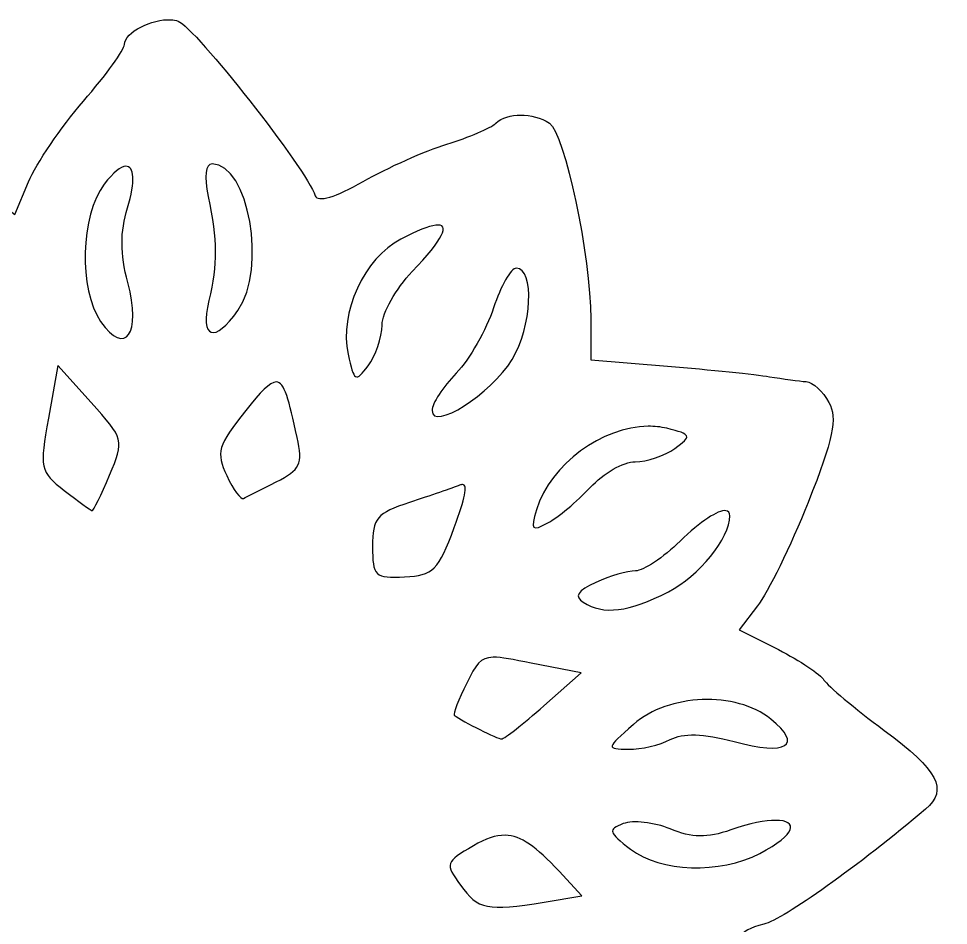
# Model space of a CAD drawing. Header units: centimetres. Extents: x -5.6 to 5.6, y -6 to 6.
# Drawn here: x 3.284 to 5.608, y -0.29 to 1.976 of the extents above; entities that cross this region are included whole.
import ezdxf

# ---------------------------------------------------------------- set-up
doc = ezdxf.new("R2010")
doc.units = ezdxf.units.CM
doc.header["$MEASUREMENT"] = 0
doc.layers.add('Layer 1', color=7, linetype='Continuous')

msp = doc.modelspace()

# ---------------------------------------------------------------- linework, layer by layer
at = {"layer": 'Layer 1', "color": 31, "lineweight": 25}
for points, knots in [([(3.66399, 1.97319), (3.61794, 1.97599), (3.54823, 1.94187), (3.54823, 1.91118), (3.54823, 1.91118), (3.54823, 1.89885), (3.50229, 1.83517), (3.4457, 1.76979), (3.4457, 1.76979), (3.38911, 1.70441), (3.32734, 1.61327), (3.30845, 1.56805), (3.30845, 1.56805), (3.30845, 1.56805), (3.27372, 1.48619), (3.27372, 1.48619), (3.27372, 1.48619), (3.27372, 1.48619), (3.21419, 1.53332), (3.21419, 1.53332), (3.21419, 1.53332), (3.13482, 1.59575), (2.76488, 1.74188), (2.71231, 1.73176), (2.71231, 1.73176), (2.66382, 1.72242), (2.59799, 1.39384), (2.61061, 1.22492), (2.61061, 1.22492), (2.61061, 1.22492), (2.61805, 1.12322), (2.61805, 1.12322), (2.61805, 1.12322), (2.61805, 1.12322), (2.34851, 1.10668), (2.34851, 1.10668), (2.34851, 1.10668), (2.20033, 1.09768), (2.05843, 1.07913), (2.03266, 1.06534), (2.03266, 1.06534), (1.98429, 1.03945), (1.96801, 0.93173), (2.00868, 0.90659), (2.00868, 0.90659), (2.02128, 0.8988), (2.05021, 0.83419), (2.07317, 0.76272), (2.07317, 0.76272), (2.09613, 0.69126), (2.14064, 0.59228), (2.17239, 0.54279), (2.17239, 0.54279), (2.17239, 0.54279), (2.23027, 0.45267), (2.23027, 0.45267), (2.23027, 0.45267), (2.23027, 0.45267), (2.13353, 0.40885), (2.13353, 0.40885), (2.13353, 0.40885), (2.08027, 0.38483), (2.01642, 0.34323), (1.99214, 0.31625), (1.99214, 0.31625), (1.96786, 0.28927), (1.90047, 0.2347), (1.84249, 0.19471), (1.84249, 0.19471), (1.78451, 0.15472), (1.73748, 0.10517), (1.73748, 0.08474), (1.73748, 0.08474), (1.73748, 0.02802), (1.99257, -0.19381), (2.15006, -0.2741), (2.15006, -0.2741), (2.21586, -0.30765), (2.22602, -0.32252), (2.19967, -0.34438), (2.19967, -0.34438), (2.18147, -0.35949), (2.1468, -0.41861), (2.12278, -0.47667), (2.12278, -0.47667), (2.09875, -0.53473), (2.05661, -0.63526), (2.02852, -0.69991), (2.02852, -0.69991), (1.95196, -0.87609), (1.9847, -0.92855), (2.1881, -0.9554), (2.1881, -0.9554), (2.27461, -0.96682), (2.40262, -0.97684), (2.47253, -0.97772), (2.47253, -0.97772), (2.47253, -0.97772), (2.59903, -0.97937), (2.59903, -0.97937), (2.59903, -0.97937), (2.59903, -0.97937), (2.61639, -1.17781), (2.61639, -1.17781), (2.61639, -1.17781), (2.62581, -1.28695), (2.63702, -1.40415), (2.64119, -1.43826), (2.64119, -1.43826), (2.64537, -1.47237), (2.65018, -1.51429), (2.65194, -1.53086), (2.65194, -1.53086), (2.65934, -1.60062), (2.75339, -1.61674), (2.86113, -1.56724), (2.86113, -1.56724), (2.91838, -1.54093), (3.01734, -1.50097), (3.08106, -1.47794), (3.08106, -1.47794), (3.14479, -1.45491), (3.2102, -1.41996), (3.22658, -1.40022), (3.22658, -1.40022), (3.26856, -1.34964), (3.29214, -1.35513), (3.30844, -1.42006), (3.30844, -1.42006), (3.32103, -1.47021), (3.45466, -1.64901), (3.59617, -1.80536), (3.59617, -1.80536), (3.63171, -1.84463), (3.65963, -1.85537), (3.68547, -1.84091), (3.68547, -1.84091), (3.74359, -1.80838), (3.99455, -1.48323), (4.01041, -1.42006), (4.01041, -1.42006), (4.02769, -1.35122), (4.0316, -1.35106), (4.12038, -1.41427), (4.12038, -1.41427), (4.15948, -1.44211), (4.25125, -1.48577), (4.32461, -1.51101), (4.32461, -1.51101), (4.39797, -1.53625), (4.48193, -1.57194), (4.51147, -1.59039), (4.51147, -1.59039), (4.60127, -1.64647), (4.64527, -1.59426), (4.6818, -1.38699), (4.6818, -1.38699), (4.69965, -1.28569), (4.71193, -1.15469), (4.70909, -1.09595), (4.70909, -1.09595), (4.70909, -1.09595), (4.70413, -0.98929), (4.70413, -0.98929), (4.70413, -0.98929), (4.70413, -0.98929), (4.87611, -0.97854), (4.87611, -0.97854), (4.87611, -0.97854), (5.30042, -0.95284), (5.38152, -0.91208), (5.30358, -0.76274), (5.30358, -0.76274), (5.28033, -0.7182), (5.23838, -0.61835), (5.21015, -0.54115), (5.21015, -0.54115), (5.18192, -0.46395), (5.14245, -0.38738), (5.12251, -0.37082), (5.12251, -0.37082), (5.07075, -0.32786), (5.07723, -0.30469), (5.14649, -0.28731), (5.14649, -0.28731), (5.19576, -0.27495), (5.38563, -0.13998), (5.55081, 0.00042), (5.55081, 0.00042), (5.60798, 0.04902), (5.58295, 0.09711), (5.44746, 0.1972), (5.44746, 0.1972), (5.37342, 0.2519), (5.30572, 0.30874), (5.29698, 0.32288), (5.29698, 0.32288), (5.28824, 0.33702), (5.23707, 0.3713), (5.18288, 0.39895), (5.18288, 0.39895), (5.18288, 0.39895), (5.08449, 0.44856), (5.08449, 0.44856), (5.08449, 0.44856), (5.08449, 0.44856), (5.13079, 0.50809), (5.13079, 0.50809), (5.13079, 0.50809), (5.15661, 0.54091), (5.21363, 0.65747), (5.25729, 0.76689), (5.25729, 0.76689), (5.32087, 0.92621), (5.33099, 0.97621), (5.30938, 1.01659), (5.30938, 1.01659), (5.29454, 1.04432), (5.2689, 1.06754), (5.25233, 1.06868), (5.25233, 1.06868), (5.23575, 1.06982), (5.19466, 1.07565), (5.16055, 1.08108), (5.16055, 1.08108), (5.12644, 1.08651), (5.01162, 1.09852), (4.90589, 1.10754), (4.90589, 1.10754), (4.90589, 1.10754), (4.71407, 1.12325), (4.71407, 1.12325), (4.71407, 1.12325), (4.71407, 1.12325), (4.71407, 1.22578), (4.71407, 1.22578), (4.71407, 1.22578), (4.71402, 1.38036), (4.64827, 1.69063), (4.61072, 1.71443), (4.61072, 1.71443), (4.5674, 1.74189), (4.50643, 1.74187), (4.47677, 1.71443), (4.47677, 1.71443), (4.46381, 1.70243), (4.40897, 1.67915), (4.3544, 1.66234), (4.3544, 1.66234), (4.29983, 1.64554), (4.20589, 1.60366), (4.14521, 1.56891), (4.14521, 1.56891), (4.07637, 1.52949), (4.03105, 1.51618), (4.02532, 1.53336), (4.02532, 1.53336), (4.00318, 1.59977), (3.72519, 1.95342), (3.68219, 1.96992), (3.68219, 1.96992), (3.67686, 1.97197), (3.67058, 1.97283), (3.664, 1.97323), (3.664, 1.97323), (3.664, 1.97323), (3.66399, 1.97319), (3.66399, 1.97319)], [0, 0, 0, 0, 0.0147059, 0.0147059, 0.0147059, 0.0147059, 0.0294118, 0.0294118, 0.0294118, 0.0294118, 0.0441176, 0.0441176, 0.0441176, 0.0441176, 0.0588235, 0.0588235, 0.0588235, 0.0588235, 0.0735294, 0.0735294, 0.0735294, 0.0735294, 0.0882353, 0.0882353, 0.0882353, 0.0882353, 0.1029412, 0.1029412, 0.1029412, 0.1029412, 0.1176471, 0.1176471, 0.1176471, 0.1176471, 0.1323529, 0.1323529, 0.1323529, 0.1323529, 0.1470588, 0.1470588, 0.1470588, 0.1470588, 0.1617647, 0.1617647, 0.1617647, 0.1617647, 0.1764706, 0.1764706, 0.1764706, 0.1764706, 0.1911765, 0.1911765, 0.1911765, 0.1911765, 0.2058824, 0.2058824, 0.2058824, 0.2058824, 0.2205882, 0.2205882, 0.2205882, 0.2205882, 0.2352941, 0.2352941, 0.2352941, 0.2352941, 0.25, 0.25, 0.25, 0.25, 0.2647059, 0.2647059, 0.2647059, 0.2647059, 0.2794118, 0.2794118, 0.2794118, 0.2794118, 0.2941176, 0.2941176, 0.2941176, 0.2941176, 0.3088235, 0.3088235, 0.3088235, 0.3088235, 0.3235294, 0.3235294, 0.3235294, 0.3235294, 0.3382353, 0.3382353, 0.3382353, 0.3382353, 0.3529412, 0.3529412, 0.3529412, 0.3529412, 0.3676471, 0.3676471, 0.3676471, 0.3676471, 0.3823529, 0.3823529, 0.3823529, 0.3823529, 0.3970588, 0.3970588, 0.3970588, 0.3970588, 0.4117647, 0.4117647, 0.4117647, 0.4117647, 0.4264706, 0.4264706, 0.4264706, 0.4264706, 0.4411765, 0.4411765, 0.4411765, 0.4411765, 0.4558824, 0.4558824, 0.4558824, 0.4558824, 0.4705882, 0.4705882, 0.4705882, 0.4705882, 0.4852941, 0.4852941, 0.4852941, 0.4852941, 0.5, 0.5, 0.5, 0.5, 0.5147059, 0.5147059, 0.5147059, 0.5147059, 0.5294118, 0.5294118, 0.5294118, 0.5294118, 0.5441176, 0.5441176, 0.5441176, 0.5441176, 0.5588235, 0.5588235, 0.5588235, 0.5588235, 0.5735294, 0.5735294, 0.5735294, 0.5735294, 0.5882353, 0.5882353, 0.5882353, 0.5882353, 0.6029412, 0.6029412, 0.6029412, 0.6029412, 0.6176471, 0.6176471, 0.6176471, 0.6176471, 0.6323529, 0.6323529, 0.6323529, 0.6323529, 0.6470588, 0.6470588, 0.6470588, 0.6470588, 0.6617647, 0.6617647, 0.6617647, 0.6617647, 0.6764706, 0.6764706, 0.6764706, 0.6764706, 0.6911765, 0.6911765, 0.6911765, 0.6911765, 0.7058824, 0.7058824, 0.7058824, 0.7058824, 0.7205882, 0.7205882, 0.7205882, 0.7205882, 0.7352941, 0.7352941, 0.7352941, 0.7352941, 0.75, 0.75, 0.75, 0.75, 0.7647059, 0.7647059, 0.7647059, 0.7647059, 0.7794118, 0.7794118, 0.7794118, 0.7794118, 0.7941176, 0.7941176, 0.7941176, 0.7941176, 0.8088235, 0.8088235, 0.8088235, 0.8088235, 0.8235294, 0.8235294, 0.8235294, 0.8235294, 0.8382353, 0.8382353, 0.8382353, 0.8382353, 0.8529412, 0.8529412, 0.8529412, 0.8529412, 0.8676471, 0.8676471, 0.8676471, 0.8676471, 0.8823529, 0.8823529, 0.8823529, 0.8823529, 0.8970588, 0.8970588, 0.8970588, 0.8970588, 0.9117647, 0.9117647, 0.9117647, 0.9117647, 0.9264706, 0.9264706, 0.9264706, 0.9264706, 0.9411765, 0.9411765, 0.9411765, 0.9411765, 0.9558824, 0.9558824, 0.9558824, 0.9558824, 0.9705882, 0.9705882, 0.9705882, 0.9705882, 1, 1, 1, 1]), ([(3.55154, 1.60691), (3.57232, 1.60776), (3.57646, 1.57048), (3.55567, 1.50273), (3.55567, 1.50273), (3.5373, 1.44289), (3.53748, 1.38797), (3.5565, 1.31669), (3.5565, 1.31669), (3.59082, 1.18811), (3.5506, 1.13075), (3.4887, 1.21912), (3.4887, 1.21912), (3.43293, 1.29874), (3.43819, 1.48468), (3.4978, 1.56225), (3.4978, 1.56225), (3.52074, 1.5921), (3.53908, 1.60639), (3.55154, 1.6069), (3.55154, 1.6069), (3.55154, 1.6069), (3.55154, 1.60691), (3.55154, 1.60691)], [0, 0, 0, 0, 0.1428571, 0.1428571, 0.1428571, 0.1428571, 0.2857143, 0.2857143, 0.2857143, 0.2857143, 0.4285714, 0.4285714, 0.4285714, 0.4285714, 0.5714286, 0.5714286, 0.5714286, 0.5714286, 0.7142857, 0.7142857, 0.7142857, 0.7142857, 1, 1, 1, 1]), ([(3.76734, 1.6127), (3.85904, 1.6127), (3.90504, 1.35094), (3.83183, 1.24642), (3.83183, 1.24642), (3.77381, 1.16359), (3.73664, 1.17591), (3.75907, 1.27122), (3.75907, 1.27122), (3.78096, 1.36429), (3.78067, 1.41925), (3.75742, 1.53167), (3.75742, 1.53167), (3.74695, 1.58229), (3.75088, 1.6127), (3.76734, 1.6127)], [0, 0, 0, 0, 0.2, 0.2, 0.2, 0.2, 0.4, 0.4, 0.4, 0.4, 0.6, 0.6, 0.6, 0.6, 1, 1, 1, 1]), ([(4.32627, 1.45973), (4.364, 1.46452), (4.34475, 1.42475), (4.26757, 1.34397), (4.26757, 1.34397), (4.22664, 1.30114), (4.19277, 1.24084), (4.19233, 1.21002), (4.19233, 1.21002), (4.1919, 1.1792), (4.17636, 1.13306), (4.1576, 1.10832), (4.1576, 1.10832), (4.12587, 1.06647), (4.12217, 1.06895), (4.10716, 1.13726), (4.10716, 1.13726), (4.08458, 1.24004), (4.14782, 1.37761), (4.23945, 1.42499), (4.23945, 1.42499), (4.27996, 1.44594), (4.30912, 1.45754), (4.32627, 1.45972), (4.32627, 1.45972), (4.32627, 1.45972), (4.32627, 1.45973), (4.32627, 1.45973)], [0, 0, 0, 0, 0.125, 0.125, 0.125, 0.125, 0.25, 0.25, 0.25, 0.25, 0.375, 0.375, 0.375, 0.375, 0.5, 0.5, 0.5, 0.5, 0.625, 0.625, 0.625, 0.625, 0.75, 0.75, 0.75, 0.75, 1, 1, 1, 1]), ([(4.52802, 1.35225), (4.57384, 1.35225), (4.56692, 1.20442), (4.51727, 1.12405), (4.51727, 1.12405), (4.46366, 1.03727), (4.31718, 0.94403), (4.31718, 0.99672), (4.31718, 0.99672), (4.31718, 1.01338), (4.34418, 1.0553), (4.37754, 1.09015), (4.37754, 1.09015), (4.4109, 1.125), (4.45311, 1.19846), (4.47097, 1.25303), (4.47097, 1.25303), (4.48883, 1.3076), (4.51443, 1.35225), (4.52802, 1.35225)], [0, 0, 0, 0, 0.1666667, 0.1666667, 0.1666667, 0.1666667, 0.3333333, 0.3333333, 0.3333333, 0.3333333, 0.5, 0.5, 0.5, 0.5, 0.6666667, 0.6666667, 0.6666667, 0.6666667, 1, 1, 1, 1]), ([(3.38121, 1.10916), (3.38121, 1.10916), (3.46472, 1.01656), (3.46472, 1.01656), (3.46472, 1.01656), (3.54725, 0.92521), (3.54822, 0.92368), (3.51102, 0.83466), (3.51102, 0.83466), (3.49035, 0.78518), (3.47043, 0.74543), (3.4672, 0.74619), (3.4672, 0.74619), (3.46397, 0.74695), (3.43279, 0.76928), (3.39775, 0.79663), (3.39775, 0.79663), (3.33718, 0.84389), (3.33546, 0.85302), (3.35806, 0.9777), (3.35806, 0.9777), (3.35806, 0.9777), (3.38121, 1.10916), (3.38121, 1.10916)], [0, 0, 0, 0, 0.1428571, 0.1428571, 0.1428571, 0.1428571, 0.2857143, 0.2857143, 0.2857143, 0.2857143, 0.4285714, 0.4285714, 0.4285714, 0.4285714, 0.5714286, 0.5714286, 0.5714286, 0.5714286, 0.7142857, 0.7142857, 0.7142857, 0.7142857, 1, 1, 1, 1]), ([(3.92774, 1.06782), (3.94846, 1.06745), (3.95889, 1.02491), (3.97983, 0.92891), (3.97983, 0.92891), (3.99431, 0.86254), (3.98804, 0.8483), (3.92774, 0.81812), (3.92774, 0.81812), (3.88967, 0.79906), (3.85271, 0.78051), (3.84588, 0.77678), (3.84588, 0.77678), (3.83906, 0.77305), (3.8202, 0.79833), (3.80371, 0.83383), (3.80371, 0.83383), (3.77682, 0.89175), (3.78117, 0.90899), (3.85167, 0.99671), (3.85167, 0.99671), (3.88889, 1.04303), (3.91162, 1.0681), (3.92774, 1.06782)], [0, 0, 0, 0, 0.1428571, 0.1428571, 0.1428571, 0.1428571, 0.2857143, 0.2857143, 0.2857143, 0.2857143, 0.4285714, 0.4285714, 0.4285714, 0.4285714, 0.5714286, 0.5714286, 0.5714286, 0.5714286, 0.7142857, 0.7142857, 0.7142857, 0.7142857, 1, 1, 1, 1]), ([(4.85709, 0.95703), (4.87328, 0.95719), (4.88906, 0.95587), (4.90422, 0.95207), (4.90422, 0.95207), (4.96618, 0.93652), (4.96731, 0.93326), (4.92406, 0.90163), (4.92406, 0.90163), (4.89884, 0.88319), (4.85396, 0.86856), (4.82484, 0.86856), (4.82484, 0.86856), (4.79572, 0.86856), (4.74546, 0.83943), (4.71239, 0.80407), (4.71239, 0.80407), (4.67931, 0.76871), (4.63172, 0.72916), (4.60656, 0.7156), (4.60656, 0.7156), (4.56651, 0.69402), (4.56297, 0.69796), (4.57845, 0.74867), (4.57845, 0.74867), (4.61347, 0.86342), (4.74377, 0.95595), (4.85709, 0.95703)], [0, 0, 0, 0, 0.125, 0.125, 0.125, 0.125, 0.25, 0.25, 0.25, 0.25, 0.375, 0.375, 0.375, 0.375, 0.5, 0.5, 0.5, 0.5, 0.625, 0.625, 0.625, 0.625, 0.75, 0.75, 0.75, 0.75, 1, 1, 1, 1]), ([(4.39324, 0.81151), (4.40704, 0.81066), (4.40013, 0.77825), (4.37257, 0.70402), (4.37257, 0.70402), (4.33287, 0.59708), (4.32037, 0.58444), (4.24855, 0.58082), (4.24855, 0.58082), (4.174, 0.57707), (4.16835, 0.58246), (4.16835, 0.65689), (4.16835, 0.65689), (4.16835, 0.72739), (4.17897, 0.74011), (4.26095, 0.76686), (4.26095, 0.76686), (4.31211, 0.78355), (4.36854, 0.80271), (4.3858, 0.80985), (4.3858, 0.80985), (4.38859, 0.811), (4.39127, 0.81163), (4.39324, 0.8115), (4.39324, 0.8115), (4.39324, 0.8115), (4.39324, 0.81151), (4.39324, 0.81151)], [0, 0, 0, 0, 0.125, 0.125, 0.125, 0.125, 0.25, 0.25, 0.25, 0.25, 0.375, 0.375, 0.375, 0.375, 0.5, 0.5, 0.5, 0.5, 0.625, 0.625, 0.625, 0.625, 0.75, 0.75, 0.75, 0.75, 1, 1, 1, 1]), ([(5.0514, 0.74619), (5.05774, 0.74545), (5.06132, 0.74089), (5.06132, 0.73296), (5.06132, 0.73296), (5.06132, 0.67749), (4.98449, 0.58246), (4.90836, 0.54362), (4.90836, 0.54362), (4.80832, 0.49258), (4.74576, 0.48497), (4.69504, 0.51716), (4.69504, 0.51716), (4.67209, 0.53172), (4.68023, 0.5457), (4.72646, 0.56677), (4.72646, 0.56677), (4.7616, 0.58278), (4.80633, 0.59571), (4.82568, 0.59571), (4.82568, 0.59571), (4.84503, 0.59571), (4.89543, 0.6292), (4.9373, 0.67012), (4.9373, 0.67012), (4.98809, 0.71977), (5.03239, 0.74839), (5.0514, 0.74619)], [0, 0, 0, 0, 0.125, 0.125, 0.125, 0.125, 0.25, 0.25, 0.25, 0.25, 0.375, 0.375, 0.375, 0.375, 0.5, 0.5, 0.5, 0.5, 0.625, 0.625, 0.625, 0.625, 0.75, 0.75, 0.75, 0.75, 1, 1, 1, 1]), ([(4.47014, 0.3799), (4.49039, 0.38033), (4.51907, 0.37414), (4.56522, 0.36502), (4.56522, 0.36502), (4.56522, 0.36502), (4.69007, 0.34104), (4.69007, 0.34104), (4.69007, 0.34104), (4.69007, 0.34104), (4.59664, 0.25836), (4.59664, 0.25836), (4.59664, 0.25836), (4.54533, 0.21302), (4.49763, 0.17584), (4.49081, 0.17568), (4.49081, 0.17568), (4.48057, 0.17544), (4.39515, 0.21833), (4.37257, 0.23521), (4.37257, 0.23521), (4.3691, 0.23781), (4.38344, 0.27424), (4.40399, 0.31541), (4.40399, 0.31541), (4.42711, 0.36175), (4.43639, 0.37919), (4.47014, 0.3799)], [0, 0, 0, 0, 0.125, 0.125, 0.125, 0.125, 0.25, 0.25, 0.25, 0.25, 0.375, 0.375, 0.375, 0.375, 0.5, 0.5, 0.5, 0.5, 0.625, 0.625, 0.625, 0.625, 0.75, 0.75, 0.75, 0.75, 1, 1, 1, 1]), ([(4.99269, 0.27407), (5.05656, 0.27663), (5.1203, 0.26058), (5.16384, 0.22529), (5.16384, 0.22529), (5.24576, 0.15888), (5.2046, 0.13362), (5.07206, 0.16907), (5.07206, 0.16907), (4.99481, 0.18973), (4.94474, 0.19129), (4.91248, 0.17403), (4.91248, 0.17403), (4.88675, 0.16026), (4.83989, 0.14962), (4.8083, 0.15005), (4.8083, 0.15005), (4.75143, 0.15083), (4.7518, 0.15145), (4.8207, 0.21206), (4.8207, 0.21206), (4.86481, 0.25087), (4.92881, 0.27151), (4.99268, 0.27407), (4.99268, 0.27407), (4.99268, 0.27407), (4.99269, 0.27407), (4.99269, 0.27407)], [0, 0, 0, 0, 0.125, 0.125, 0.125, 0.125, 0.25, 0.25, 0.25, 0.25, 0.375, 0.375, 0.375, 0.375, 0.5, 0.5, 0.5, 0.5, 0.625, 0.625, 0.625, 0.625, 0.75, 0.75, 0.75, 0.75, 1, 1, 1, 1]), ([(5.17625, -0.02772), (5.23283, -0.02767), (5.22863, -0.06279), (5.13656, -0.1104), (5.13656, -0.1104), (5.03616, -0.16232), (4.88846, -0.15742), (4.81327, -0.09965), (4.81327, -0.09965), (4.75789, -0.0571), (4.75595, -0.051), (4.79508, -0.03598), (4.79508, -0.03598), (4.81911, -0.02676), (4.87223, -0.03253), (4.91249, -0.04921), (4.91249, -0.04921), (4.96753, -0.07201), (5.0045, -0.07236), (5.0638, -0.05169), (5.0638, -0.05169), (5.11175, -0.03497), (5.15053, -0.02774), (5.17625, -0.02771), (5.17625, -0.02771), (5.17625, -0.02771), (5.17625, -0.02772), (5.17625, -0.02772)], [0, 0, 0, 0, 0.125, 0.125, 0.125, 0.125, 0.25, 0.25, 0.25, 0.25, 0.375, 0.375, 0.375, 0.375, 0.5, 0.5, 0.5, 0.5, 0.625, 0.625, 0.625, 0.625, 0.75, 0.75, 0.75, 0.75, 1, 1, 1, 1]), ([(4.4999, -0.06493), (4.53955, -0.06558), (4.57696, -0.09334), (4.63467, -0.15505), (4.63467, -0.15505), (4.63467, -0.15505), (4.69172, -0.21623), (4.69172, -0.21623), (4.69172, -0.21623), (4.69172, -0.21623), (4.59746, -0.23194), (4.59746, -0.23194), (4.59746, -0.23194), (4.45455, -0.25556), (4.43237, -0.25055), (4.38827, -0.18977), (4.38827, -0.18977), (4.34909, -0.13576), (4.34975, -0.132), (4.42052, -0.09138), (4.42052, -0.09138), (4.45121, -0.07377), (4.4761, -0.06453), (4.4999, -0.06492), (4.4999, -0.06492), (4.4999, -0.06492), (4.4999, -0.06493), (4.4999, -0.06493)], [0, 0, 0, 0, 0.125, 0.125, 0.125, 0.125, 0.25, 0.25, 0.25, 0.25, 0.375, 0.375, 0.375, 0.375, 0.5, 0.5, 0.5, 0.5, 0.625, 0.625, 0.625, 0.625, 0.75, 0.75, 0.75, 0.75, 1, 1, 1, 1])]:
    msp.add_open_spline(points, degree=3, knots=knots, dxfattribs=at)

doc.saveas('drawing.dxf')
